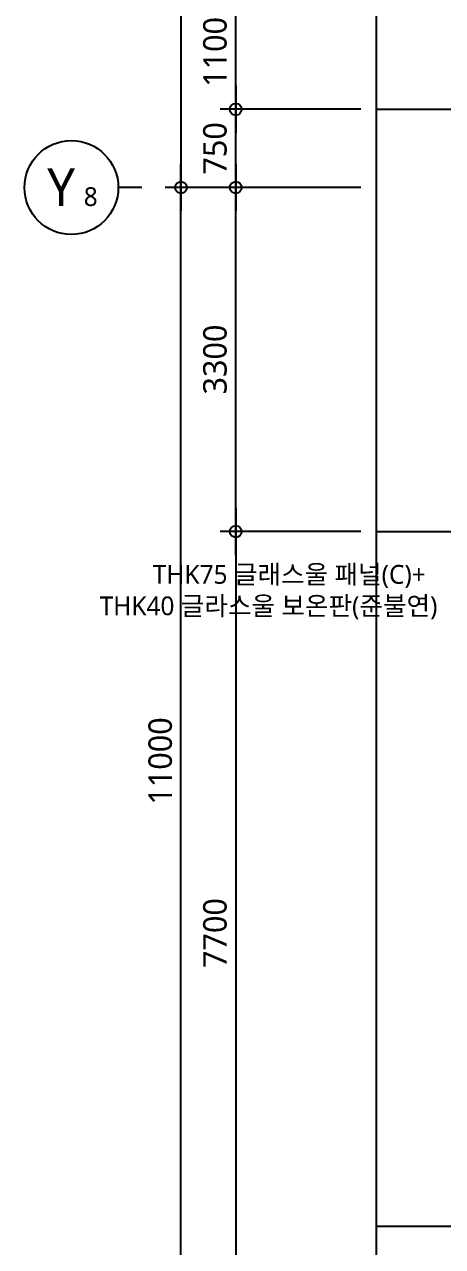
# Model space of a CAD drawing. Header units: millimetres. Extents: x -65167 to 413267, y -17142 to 66587.
# Drawn here: x 63413 to 67421, y 9031 to 20752 of the extents above; entities that cross this region are included whole.
import ezdxf
from ezdxf.enums import TextEntityAlignment as Align

# ---------------------------------------------------------------- set-up
doc = ezdxf.new("R2010")
doc.units = ezdxf.units.MM
doc.header["$LTSCALE"] = 75
doc.header["$MEASUREMENT"] = 0
doc.header["$PDSIZE"] = -10
doc.linetypes.add('CENTER', pattern=[2, 1.25, -0.25, 0.25, -0.25])
doc.layers.get('0').update_dxf_attribs({"linetype": 'CONTINUOUS'})
doc.layers.get('Defpoints').update_dxf_attribs({"color": 171, "linetype": 'CONTINUOUS'})
for name, color, linetype in [('CEN(ST)', 1, 'CENTER'), ('INS', 251, 'BATTING'), ('NDIM', 7, 'CONTINUOUS'), ('SYM(AXIS)', 7, 'CONTINUOUS'), ('TEXT(AXIS)', 2, 'CONTINUOUS'), ('TEXT(MIN)', 7, 'CONTINUOUS')]:
    doc.layers.add(name, color=color, linetype=linetype)
doc.styles.add('CGS', font='cgse', dxfattribs={"bigfont": 'cgs'})
doc.styles.add('나눔바른고딕', font='NanumBarunGothic.ttf')
doc.linetypes.add('BATTING', pattern='A,0.0001,-0.1,[134,ltypeshp.shx,S=0.1,R=0,X=-0.1,Y=0],-0.2,[134,ltypeshp.shx,S=0.1,R=180,X=0.1,Y=0],-0.1', length=0.4001)
doc.dimstyles.new('NDIM 1200', dxfattribs={"dimscale": 75, "dimtxt": 3, "dimasz": 1, "dimexe": 2, "dimexo": 2, "dimgap": 1, "dimtad": 1, "dimdec": 0, "dimdsep": 46, "dimtxsty": 'CGS', "dimblk": 'DOT0', "dimcen": 1, "dimdle": 8, "dimclrd": 256, "dimclre": 256, "dimclrt": 256, "dimadec": 0, "dimazin": 0, "dimtfac": 1, "dimtdec": 0, "dimtix": 1, "dimtmove": 2, "dimatfit": 3, "dimldrblk": 'DOT0', "dimfxl": 1, "dimtolj": 1, "dimtzin": 0, "dimlwd": -1, "dimlwe": -1, "dimarcsym": 0})

# ---------------------------------------------------------------- blocks, each defined once
blk = doc.blocks.new('DOT0')
blk.add_line((-3, 0), (3, 0))
at = {"color": 6}
blk.add_circle((0, 0), 0.75, dxfattribs=at)
blk = doc.blocks.new('*D208')
at = {"layer": 'Defpoints', "color": 0, "ltscale": 0.4, "transparency": 16777216}
for p in [(66788, 35738), (64913, 19188), (66788, 19188)]:
    blk.add_point(p, dxfattribs=at)
at = {"layer": 'NDIM', "ltscale": 0.4, "transparency": 16777216}
for p, q in [((66638, 35738), (64763, 35738)), ((64913, 35663), (64913, 19263)), ((66638, 19188), (64763, 19188))]:
    blk.add_line(p, q, dxfattribs=at)
at = {"layer": 'NDIM', "ltscale": 0.4, "transparency": 16777216, "xscale": 75, "yscale": 75, "zscale": 75}
for p, rotation in [((64913, 35738), 90), ((64913, 19188), 270)]:
    blk.add_blockref('DOT0', p, dxfattribs=dict(at, rotation=rotation))
at = {"layer": 'NDIM', "ltscale": 0.4, "transparency": 16777216, "insert": (64715, 27463), "char_height": 225, "attachment_point": 5, "rotation": 90, "style": '나눔바른고딕'}
blk.add_mtext('\\A1;16550', dxfattribs=at)
blk = doc.blocks.new('A$C2F20087E')
at = {"layer": 'SYM(AXIS)'}
blk.add_line((600, 0), (600, 300), dxfattribs=at)
blk.add_circle((600, 900), 600, dxfattribs=at)
blk = doc.blocks.new('*D682')
at = {"layer": 'Defpoints', "color": 0, "ltscale": 0.4, "transparency": 16777216}
for p in [(65438, 19188), (66788, 19188), (66788, 15888)]:
    blk.add_point(p, dxfattribs=at)
at = {"layer": 'NDIM', "ltscale": 0.4, "transparency": 16777216}
for p, q in [((66638, 19188), (65288, 19188)), ((65438, 15963), (65438, 19113)), ((66638, 15888), (65288, 15888))]:
    blk.add_line(p, q, dxfattribs=at)
at = {"layer": 'NDIM', "ltscale": 0.4, "transparency": 16777216, "xscale": 75, "yscale": 75, "zscale": 75}
for p, rotation in [((65438, 19188), 90), ((65438, 15888), 270)]:
    blk.add_blockref('DOT0', p, dxfattribs=dict(at, rotation=rotation))
at = {"layer": 'NDIM', "ltscale": 0.4, "transparency": 16777216, "insert": (65240, 17538), "char_height": 225, "attachment_point": 5, "rotation": 90, "style": '나눔바른고딕'}
blk.add_mtext('\\A1;3300', dxfattribs=at)
blk = doc.blocks.new('*D683')
at = {"layer": 'Defpoints', "color": 0, "ltscale": 0.4, "transparency": 16777216}
for p in [(66788, 15888), (65438, 8188), (66788, 8188)]:
    blk.add_point(p, dxfattribs=at)
at = {"layer": 'NDIM', "ltscale": 0.4, "transparency": 16777216}
for p, q in [((66638, 15888), (65288, 15888)), ((65438, 15813), (65438, 8263)), ((66638, 8188), (65288, 8188))]:
    blk.add_line(p, q, dxfattribs=at)
at = {"layer": 'NDIM', "ltscale": 0.4, "transparency": 16777216, "xscale": 75, "yscale": 75, "zscale": 75}
for p, rotation in [((65438, 15888), 90), ((65438, 8188), 270)]:
    blk.add_blockref('DOT0', p, dxfattribs=dict(at, rotation=rotation))
at = {"layer": 'NDIM', "ltscale": 0.4, "transparency": 16777216, "insert": (65240, 12038), "char_height": 225, "attachment_point": 5, "rotation": 90, "style": '나눔바른고딕'}
blk.add_mtext('\\A1;7700', dxfattribs=at)
blk = doc.blocks.new('*D684')
at = {"layer": 'Defpoints', "color": 0, "ltscale": 0.4, "transparency": 16777216}
for p in [(64913, 19188), (66788, 19188), (66788, 8188)]:
    blk.add_point(p, dxfattribs=at)
at = {"layer": 'NDIM', "ltscale": 0.4, "transparency": 16777216}
for p, q in [((66638, 19188), (64763, 19188)), ((64913, 8263), (64913, 19113)), ((66638, 8188), (64763, 8188))]:
    blk.add_line(p, q, dxfattribs=at)
at = {"layer": 'NDIM', "ltscale": 0.4, "transparency": 16777216, "xscale": 75, "yscale": 75, "zscale": 75}
for p, rotation in [((64913, 19188), 90), ((64913, 8188), 270)]:
    blk.add_blockref('DOT0', p, dxfattribs=dict(at, rotation=rotation))
at = {"layer": 'NDIM', "ltscale": 0.4, "transparency": 16777216, "insert": (64715, 13688), "char_height": 225, "attachment_point": 5, "rotation": 90, "style": '나눔바른고딕'}
blk.add_mtext('\\A1;11000', dxfattribs=at)
blk = doc.blocks.new('*D1343')
at = {"layer": 'Defpoints', "color": 0, "ltscale": 0.4, "transparency": 16777216}
for p in [(65438, 21038), (66788, 21038), (66788, 19938)]:
    blk.add_point(p, dxfattribs=at)
at = {"layer": 'NDIM', "ltscale": 0.4, "transparency": 16777216}
for p, q in [((66638, 21038), (65288, 21038)), ((65438, 20013), (65438, 20963)), ((66638, 19938), (65288, 19938))]:
    blk.add_line(p, q, dxfattribs=at)
at = {"layer": 'NDIM', "ltscale": 0.4, "transparency": 16777216, "xscale": 75, "yscale": 75, "zscale": 75}
for p, rotation in [((65438, 21038), 90), ((65438, 19938), 270)]:
    blk.add_blockref('DOT0', p, dxfattribs=dict(at, rotation=rotation))
at = {"layer": 'NDIM', "ltscale": 0.4, "transparency": 16777216, "insert": (65240, 20488), "char_height": 225, "attachment_point": 5, "rotation": 90, "style": '나눔바른고딕'}
blk.add_mtext('\\A1;1100', dxfattribs=at)
blk = doc.blocks.new('*D1344')
at = {"layer": 'Defpoints', "color": 0, "ltscale": 0.4, "transparency": 16777216}
for p in [(65438, 19938), (66788, 19938), (66788, 19188)]:
    blk.add_point(p, dxfattribs=at)
at = {"layer": 'NDIM', "ltscale": 0.4, "transparency": 16777216}
for p, q in [((66638, 19938), (65288, 19938)), ((65438, 19263), (65438, 19863)), ((66638, 19188), (65288, 19188))]:
    blk.add_line(p, q, dxfattribs=at)
at = {"layer": 'NDIM', "ltscale": 0.4, "transparency": 16777216, "xscale": 75, "yscale": 75, "zscale": 75}
for p, rotation in [((65438, 19938), 90), ((65438, 19188), 270)]:
    blk.add_blockref('DOT0', p, dxfattribs=dict(at, rotation=rotation))
at = {"layer": 'NDIM', "ltscale": 0.4, "transparency": 16777216, "insert": (65240, 19563), "char_height": 225, "attachment_point": 5, "rotation": 90, "style": '나눔바른고딕'}
blk.add_mtext('\\A1;750', dxfattribs=at)

msp = doc.modelspace()

# ---------------------------------------------------------------- linework, layer by layer
at = {"layer": 'CEN(ST)', "ltscale": 10000}
for p, q in [((66787.5, 19937.5), (76838.1, 19937.5)), ((66787.5, 15887.5), (76838.1, 15887.5))]:
    msp.add_line(p, q, dxfattribs=at)
at = {"layer": 'Defpoints', "ltscale": 10000}
msp.add_lwpolyline([(86987.5, 6362.5), (66787.5, 6362.5), (66787.5, 37837.5), (86987.5, 37837.5)], close=True, dxfattribs=at)
at = {"layer": 'INS', "ltscale": 1.2}
msp.add_lwpolyline([(70525, 26612.5), (70525, 25975), (68400, 25975), (68400, 9225), (66787.5, 9225)], dxfattribs=at)

# ---------------------------------------------------------------- block references
at = {"xscale": 0.75, "yscale": 0.75, "zscale": 0.75, "rotation": 89.99999999999932}
msp.add_blockref('A$C2F20087E', (64537.5, 18737.5), dxfattribs=at)

# ---------------------------------------------------------------- texts
at = {"layer": 'TEXT(AXIS)', "style": '나눔바른고딕'}
for s, height, p in [('Y', 360, (63763.8, 19190.5)), ('8', 180, (64048.2, 19100.5))]:
    msp.add_text(s, height=height, dxfattribs=at).set_placement(p, align=Align.MIDDLE)
at = {"layer": 'TEXT(MIN)', "style": '나눔바른고딕'}
for s, p in [('THK75 글래스울 패널(C)+', (64642.3, 15477.7)), ('THK40 글라스울 보온판(준불연)', (64133, 15175.8))]:
    msp.add_text(s, height=180, dxfattribs=at).set_placement(p, align=Align.MIDDLE_LEFT)

# ---------------------------------------------------------------- dimensions: what is measured, and where the dimension line sits
at = {"layer": 'NDIM', "ltscale": 0.4}
for base, p1, p2, angle, picture, middle in [((64912.5, 19187.5), (66787.5, 35737.5), (66787.5, 19187.5), 270, '*D208', (64715.2, 27462.5)), ((65437.5, 21037.5), (66787.5, 19937.5), (66787.5, 21037.5), 90, '*D1343', (65240.3, 20487.5)), ((65437.5, 19937.5), (66787.5, 19187.5), (66787.5, 19937.5), 90, '*D1344', (65240.3, 19562.5)), ((64912.5, 19187.5), (66787.5, 8187.5), (66787.5, 19187.5), 90, '*D684', (64715.3, 13687.5)), ((65437.5, 19187.5), (66787.5, 15887.5), (66787.5, 19187.5), 90, '*D682', (65240.2, 17537.5)), ((65437.5, 8187.5), (66787.5, 15887.5), (66787.5, 8187.5), 270, '*D683', (65240.3, 12037.5))]:
    dim = msp.add_linear_dim(base=base, p1=p1, p2=p2, angle=angle, dimstyle='NDIM 1200', override={"dimtxsty": '나눔바른고딕'}, dxfattribs=at)
    dim.commit()
    dim.dimension.update_dxf_attribs({"geometry": picture, "text_midpoint": middle})

doc.saveas('drawing.dxf')
